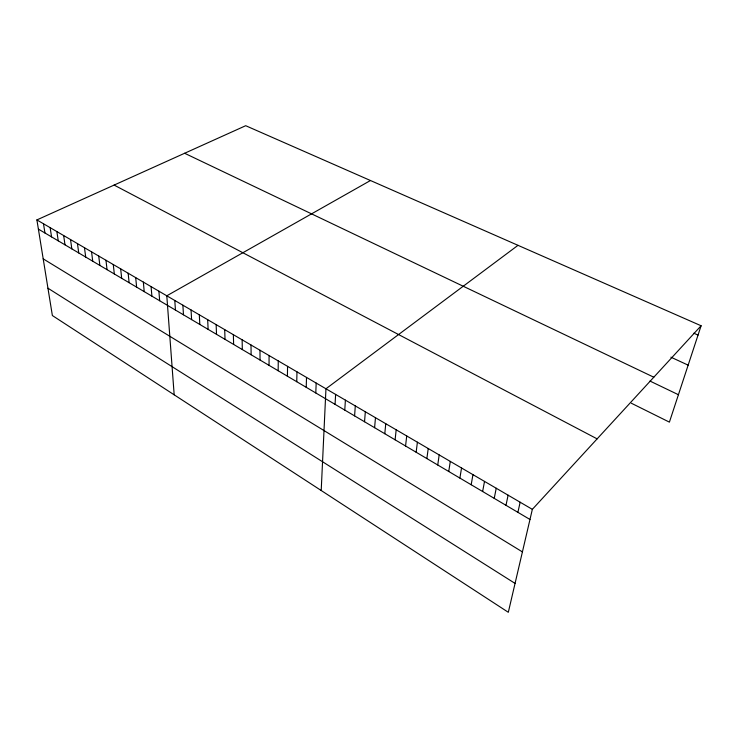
<?xml version="1.0" encoding="UTF-8"?>
<svg xmlns="http://www.w3.org/2000/svg" width="738" height="738" viewBox="0 0 738 738"><rect width="100%" height="100%" fill="white"/><g stroke="black" fill="none" stroke-linecap="round" stroke-linejoin="round"><path stroke-width="1.11" d="M269.047 365.356L269.066 355.541M278.171 370.744L278.254 360.91M287.405 376.205L287.562 366.343M296.75 381.721L296.98 371.851M306.215 387.312L306.519 377.422M315.79 392.967L316.178 383.059M321.205 490.512L325.956 388.769L518.002 245.33M335.07 404.359L335.615 394.415M344.775 410.088L345.393 400.134M354.591 415.881L355.301 405.918M364.535 421.758L365.328 411.776M374.6 427.699L375.476 417.708M384.793 433.723L385.762 423.713M395.107 439.82L396.177 429.793M405.559 445.992L406.721 435.955M416.149 452.246L417.404 442.191M426.868 458.575L428.224 448.519M437.735 464.995L439.184 454.922M448.741 471.49L450.3 461.407M459.885 478.076L461.554 467.984M471.185 484.746L472.957 474.645M482.634 491.508L484.515 481.397M494.229 498.362L496.231 488.242M505.991 505.309L508.104 495.18M517.901 512.347L520.142 502.218M701.1 325.762L532.347 509.349L508.316 612.291L52.37 315.541L36.9 219.915L245.699 125.709L701.1 325.762L669.403 422.136L631.377 403.243M370.467 180.515L166.797 295.8L174.177 394.821M693.84 333.225L698.028 335.089M670.888 357.174L688.148 365.153M184.62 153.264L653.803 377.21M649.957 381.048L678.425 394.719M114.104 185.081L597.125 438.87M36.9 219.915L532.347 509.349M38.385 229.112L529.985 519.478M43.201 258.853L522.421 551.904M47.952 288.207L515.059 583.407M43.487 223.762L44.944 232.987M50.138 227.655L51.559 236.898M56.863 231.575L58.247 240.846M63.662 235.551L64.999 244.831M70.525 239.555L71.826 248.872M77.462 243.614L78.726 252.94M84.473 247.71L85.7 257.064M91.558 251.843L92.739 261.224M98.717 256.031L99.861 265.422M105.958 260.256L107.056 269.674M113.274 264.536L114.325 273.973M120.672 268.853L121.678 278.309M128.154 273.217L129.113 282.7M135.709 277.636L136.622 287.137M143.357 282.101L144.214 291.63M151.078 286.621L151.899 296.159M158.891 291.178L159.657 300.744M174.786 300.467L175.45 310.071M182.876 305.191L183.476 314.812M191.05 309.96L191.603 319.609M199.315 314.794L199.814 324.462M207.682 319.683L208.116 329.369M216.142 324.628L216.52 334.332M224.703 329.628L225.025 339.351M233.365 334.683L233.623 344.434M242.138 339.812L242.322 349.572M251.003 344.987L251.123 354.775M259.979 350.236L260.034 360.033"/></g></svg>
